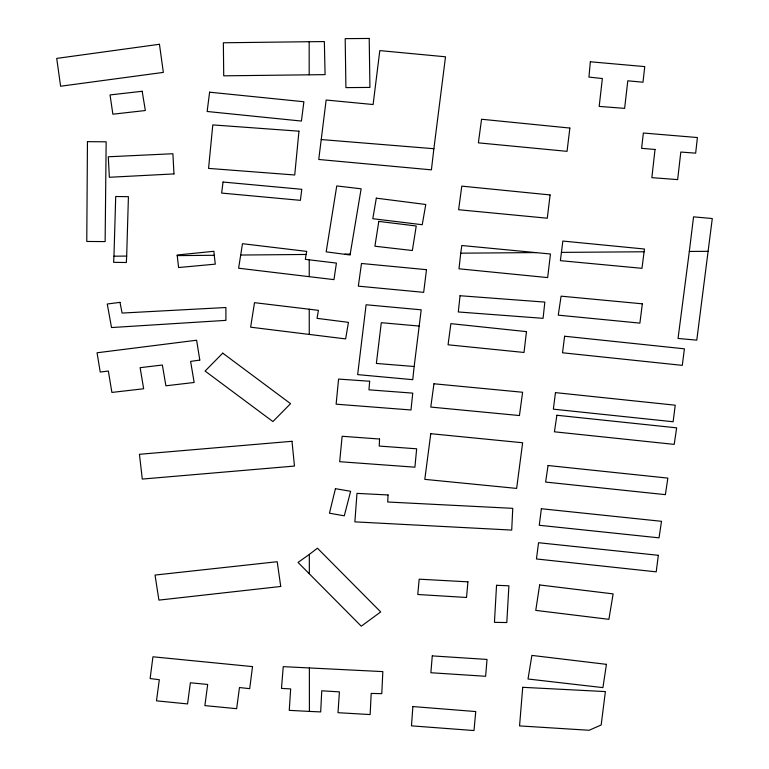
<?xml version="1.0" encoding="UTF-8"?>
<svg xmlns="http://www.w3.org/2000/svg" width="769" height="769" viewBox="0 0 769 769"><rect width="100%" height="100%" fill="white"/><g stroke="black" fill="none" stroke-linecap="round" stroke-linejoin="round"><path stroke-width="1.15" d="M113.966 256.202L115.715 196.499L128.423 196.691L126.674 256.077L126.327 262.517L113.61 262.325L113.966 256.202L126.674 256.077M414.155 366.496L412.751 379.675L357.652 374.618L366.102 304.764L421.201 309.82L414.155 366.496L376.368 363.449L381.299 322.692L419.095 326.056M460.746 253.174L458.987 268.804L547.653 277.59L550.469 254.001L461.804 245.513L460.746 253.174L536.349 252.578M433.879 148.715L431.409 169.853L318.741 159.471L326.143 100.028L373.109 104.526L379.809 50.6L445.511 56.8L433.879 148.715L321.202 139.554M689.322 251.453L693.551 216.839L712.286 218.54L696.772 340.158L678.047 338.456L689.322 251.453L708.047 251.319M561.428 252.386L562.841 241.053L644.451 249.021L641.98 268.323L560.37 260.662L561.428 252.386L644.095 251.771M306.052 254.462L305.351 259.364L336.428 263.085L333.957 279.628L238.611 268.218L242.485 243.696L306.754 251.396L306.052 254.462L240.726 255.039M350.203 254.087L361.132 188.799L336.755 185.944L326.181 251.848L350.203 255.01L350.203 254.087L344.897 254.135M309.33 554.391L317.453 548.201L380.693 611.941L361.276 626.187L298.036 562.447L309.33 554.391L309.34 573.674M309.176 41.718L223.366 42.776L223.721 75.833L325.076 74.631L324.355 41.584L309.176 41.718L309.186 74.776M177.168 255.616L214.243 255.279L215.301 264.142L178.581 267.535L177.168 255L213.888 251.3L214.243 255.279M309.398 711.412L320.692 711.921L321.75 690.793L339.408 691.869L338.004 712.69L370.139 714.564L371.187 693.436L381.789 693.657L382.837 671.606L283.242 666.646L281.483 688.39L290.663 688.918L289.259 710.364L309.398 711.412L309.378 667.944M309.244 309.225L254.51 302.669L250.636 327.19L345.627 338.908L348.453 322.355L317.02 318.347L318.433 310.368L309.244 309.225L309.253 334.323M309.234 259.643L309.234 276.475M87.455 141.669L86.772 241.466L105.132 241.591L106.16 141.804L87.455 141.669M379.569 439.022L379.223 446.058L416.663 448.808L414.904 467.187L339.667 461.698L342.138 436.273L379.569 439.022M388.066 494.957L387.72 502.003L512.76 508.338L511.712 530.081L354.874 521.863L356.989 493.381L388.066 494.957M496.543 585.296L494.438 622.342L506.8 622.554L508.905 585.805L496.543 585.296M412.876 706.557L411.473 725.849L473.992 730.55L475.751 711.556L412.876 706.557M369.658 381.251L368.957 389.825L412.751 393.132L410.992 409.983L336.12 404.186L338.581 379.069L369.658 381.251M522.718 687.313L519.556 725.907L589.15 730.271L601.166 724.984L605.386 691.581L522.718 687.313M432.274 655.899L430.871 672.74L485.624 676.278L487.027 659.437L432.274 655.899M467.927 581.845L466.523 597.465L417.769 594.495L419.182 579.182L467.927 581.845M590.342 61.789L588.939 77.102L602.358 78.534L599.186 106.41L624.62 108.371L627.802 80.803L642.99 82.216L644.749 66.595L590.342 61.789M298.958 131.182L294.729 174.986L208.562 168.401L212.792 124.905L298.958 131.182M460.054 295.729L458.295 311.964L543.077 318.337L544.837 302.102L460.054 295.729M655.025 149.465L651.852 177.649L677.643 179.61L680.815 152.041L695.657 153.156L697.416 137.536L643.355 133.027L641.596 148.34L655.025 149.465M526.477 331.622L524.016 352.462L448.058 344.791L450.884 323.653L526.477 331.622M550.104 194.932L547.288 218.213L458.612 209.726L461.794 186.136L550.104 194.932M569.867 128.058L567.051 151.339L478.376 142.851L481.557 119.253L569.867 128.058M426.487 269.679L423.671 292.345L358.335 286.155L361.497 263.479L426.487 269.679M209.601 92.184L207.14 111.486L301.419 121.06L303.89 101.748L209.601 92.184M223.048 182.042L221.635 193.077L300.391 200.344L301.794 189.309L223.048 182.042M252.52 666.608L249.704 688.668L239.467 687.534L236.65 708.682L204.871 705.606L207.678 684.458L190.376 682.776L187.569 703.923L156.492 700.838L159.308 679.7L150.128 678.556L152.944 656.793L252.52 666.608M555.468 392.623L553.353 409.166L673.125 421.748L675.24 405.205L555.468 392.623M541.376 508.732L539.261 525.275L659.033 537.848L661.503 521.305L541.376 508.732M564.629 336.236L562.514 352.779L682.295 365.362L684.41 348.818L564.629 336.236M642.346 303.822L639.885 323.124L558.265 315.155L561.091 296.161L642.346 303.822M658.331 555.305L656.217 571.848L536.445 558.967L538.56 542.722L658.331 555.305M430.784 433.697L424.796 479.356L516.643 488.411L522.632 442.761L430.784 433.697M433.947 383.779L430.775 407.07L519.44 415.548L522.612 392.257L433.947 383.779M548.066 465.524L545.606 482.067L665.377 494.65L667.848 478.107L548.066 465.524M556.881 415.26L554.42 431.803L674.192 444.386L676.662 427.843L556.881 415.26M539.636 584.959L535.762 610.394L608.894 619.324L613.124 593.889L539.636 584.959M606.433 664.339L602.915 687.621L528.015 679.008L531.888 655.409L606.433 664.339M378.8 221.405L374.916 246.224L412.357 250.511L416.231 225.99L378.8 221.405M376.32 198.162L372.792 218.704L422.239 224.721L425.766 204.487L376.32 198.162M335.438 488.671L329.449 513.202L344.281 515.836L350.626 491.295L335.438 488.671M222.741 353.144L205.092 371.062L272.908 421.566L290.557 403.658L222.741 353.144M199.796 360.084L190.616 361.392L194.153 382.481L165.902 385.798L162.365 365.025L140.121 367.678L143.659 388.758L111.89 392.43L108.352 371.033L100.23 372.033L97.048 352.779L196.614 340.225L199.796 360.084M159.452 44.275L56.714 58.406L60.607 86.224L163.345 72.401L159.452 44.275M119.983 302.361L107.266 304.015L111.515 327.546L225.913 320.365L225.903 307.513L122.098 313.06L119.983 302.361M142.159 91.271L110.034 94.933L112.87 114.197L145.351 110.525L142.159 91.271M280.743 586.468L158.923 600.118L155.03 575.058L277.196 561.716L280.743 586.468M291.989 441.291L139.449 454.296L142.284 479.068L294.469 466.062L291.989 441.291M173.967 173.919L109.352 177.274L108.285 156.78L172.9 153.733L173.967 173.919M369.207 38.45L345.194 38.652L345.915 87.618L369.927 87.416L369.207 38.45"/></g></svg>
